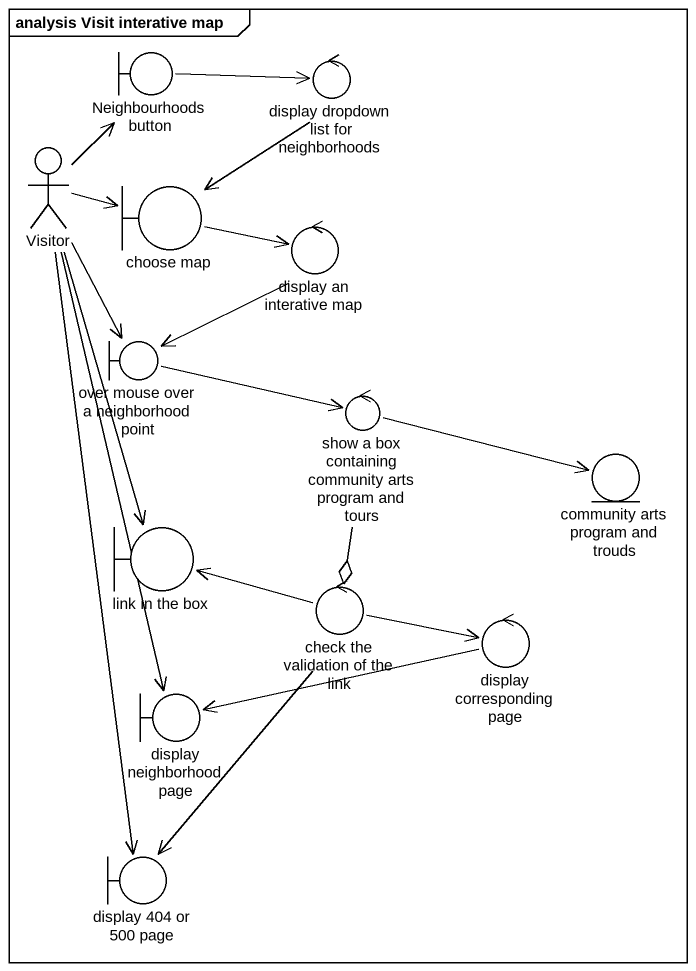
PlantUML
@startuml
mainframe analysis Visit interative map
boundary "Neighbourhoods button" as Neighbourhoods_button
control "display dropdown list for neighborhoods" as display_dropdown_list_for
actor Visitor
boundary "choose map" as choose_map
control "display an interative map" as display_an_interative_map
boundary "over mouse over a neighborhood point" as over_mouse_over_a
control "show a box containing community arts program and tours" as show_a_box_containing
entity "community arts program and trouds" as community_arts_program_and
boundary "link in the box" as link_in_the_box
control "check the validation of the link" as check_the_validation_of_the
control "display corresponding page" as display_corresponding_page
boundary "display neighborhood page" as display_neighborhood_page
boundary "display 404 or 500 page" as display_404_or_500_page
Neighbourhoods_button -right-> display_dropdown_list_for
display_dropdown_list_for --> choose_map
Visitor -up-> Neighbourhoods_button
Visitor -right-> choose_map
Visitor --> over_mouse_over_a
Visitor --> link_in_the_box
Visitor --> display_neighborhood_page
Visitor --> display_404_or_500_page
choose_map -right-> display_an_interative_map
display_an_interative_map --> over_mouse_over_a
over_mouse_over_a -right-> show_a_box_containing
show_a_box_containing -right-> community_arts_program_and
show_a_box_containing --o check_the_validation_of_the
check_the_validation_of_the -left-> link_in_the_box
check_the_validation_of_the -right-> display_corresponding_page
check_the_validation_of_the --> display_404_or_500_page
display_corresponding_page -left-> display_neighborhood_page
@enduml
